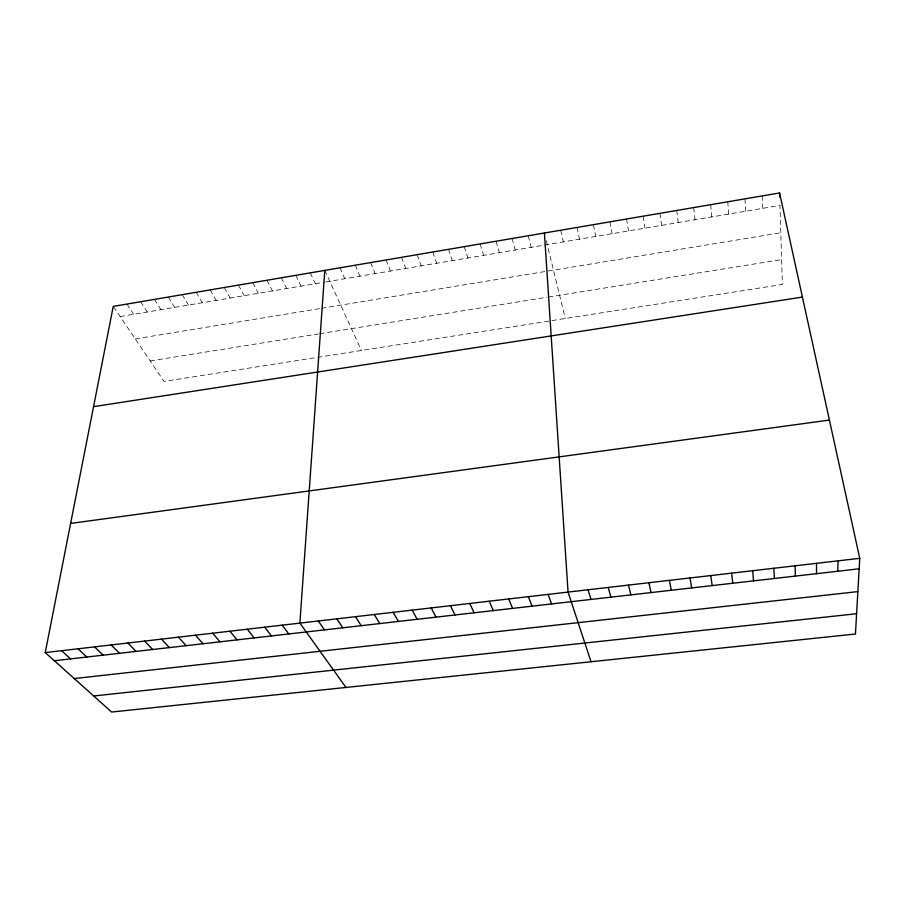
<?xml version="1.0" encoding="UTF-8"?>
<svg xmlns="http://www.w3.org/2000/svg" width="905" height="905" viewBox="0 0 905 905"><rect width="100%" height="100%" fill="white"/><g stroke="black" fill="none" stroke-linecap="round" stroke-linejoin="round"><path stroke-width="0.68" stroke-dasharray="4.53 3.39" d="M120.127 316.569L324.533 282.145M325.834 281.919L779.952 205.435L782.406 284.43L550.285 320.845M135.286 338.923L320.2 308.515M321.479 308.3L780.8 232.777M150.219 360.948L318.402 333.956M319.77 333.741L547.073 297.247M548.464 297.032L781.637 259.599M548.939 321.06L164.099 381.424L113.249 306.41M126.915 304.091L133.68 314.284M140.648 301.75L147.289 311.999M154.438 299.397L160.954 309.691M168.285 297.044L174.688 307.383M182.199 294.679L188.478 305.053M196.17 292.292L202.324 302.723M210.209 289.905L216.227 300.381M224.304 287.507L230.209 298.028M238.468 285.098L244.237 295.664M252.699 282.677L258.332 293.288M266.986 280.233L272.495 290.901M281.342 277.79L286.715 288.514M295.765 275.335L301.003 286.104M310.245 272.869L315.359 283.684M324.805 270.391L361.446 350.473M339.997 267.812L344.828 278.717M355.28 265.21L359.964 276.172M370.62 262.597L375.168 273.615M386.05 259.973L390.44 271.036M401.537 257.325L405.779 268.457M417.115 254.678L421.198 265.855M432.748 252.02L436.696 263.253M448.473 249.339L452.262 260.629M464.265 246.646L467.896 257.993M480.136 243.954L483.621 255.346M496.087 241.228L499.402 252.687M512.117 238.501L515.273 250.018M528.215 235.764L531.212 247.325M546.292 240.753L565.274 318.492M560.659 230.243L563.34 241.918M577.005 227.46L579.517 239.192M593.431 224.655L595.773 236.454M609.936 221.849L612.108 233.705M626.52 219.021L628.523 230.933M643.183 216.193L645.016 228.162M659.937 213.331L661.589 225.368M676.77 210.469L678.252 222.562M693.694 207.584L694.995 219.745M710.697 204.7L711.816 216.906M727.778 201.781L728.717 214.055M744.951 198.862L745.72 211.193M762.214 195.921L762.791 208.32"/><path stroke-width="1.36" d="M816.514 573.68L816.525 563.329M837.77 571.247L838.075 560.84M859.75 558.328L855.451 634.009L111.632 712.031L45.25 652.584L113.249 306.41L779.567 192.969L859.75 558.328L45.25 652.584M324.805 270.391L299.872 623.115L345.981 687.449M93.554 406.662L802.418 297.078M70.624 523.429L829.41 420.078M54.357 660.741L859.15 568.804M74.255 678.558L857.861 591.61M93.713 695.979L856.605 613.737M61.597 650.695L70.522 658.885M78.022 648.795L86.778 657.03M94.539 646.883L103.125 655.163M111.145 644.96L119.551 653.286M127.843 643.025L136.078 651.396M144.619 641.091L152.674 649.507M161.497 639.134L169.371 647.595M178.466 637.165L186.159 645.684M195.525 635.197L203.037 643.749M212.686 633.206L219.994 641.815M229.927 631.215L237.053 639.869M247.269 629.213L254.203 637.912M264.713 627.188L271.443 635.943M282.236 625.163L288.786 633.964M318.311 620.988L324.443 629.88M336.852 618.839L342.78 627.787M355.507 616.678L361.208 625.683M374.263 614.506L379.761 623.568M393.132 612.323L398.404 621.441M412.114 610.128L417.16 619.292M431.21 607.922L436.029 617.142M450.419 605.694L455.011 614.97M469.729 603.465L474.096 612.787M489.164 601.214L493.293 610.592M508.712 598.952L512.603 608.386M528.384 596.678L532.038 606.169M548.159 594.381L551.575 603.94M591.022 661.747L568.057 592.085L544.403 233.004M588.08 589.766L590.999 599.438M608.228 587.436L610.898 597.164M628.489 585.094L630.898 594.879M648.874 582.73L651.034 592.583M669.383 580.354L671.284 590.264M690.017 577.967L691.658 587.945M710.776 575.569L712.144 585.603M731.67 573.148L732.767 583.239M752.689 570.716L753.514 580.874M773.832 568.272L774.386 578.487M779.567 192.969L779.691 197.12M795.11 565.806L795.382 576.089"/></g></svg>
